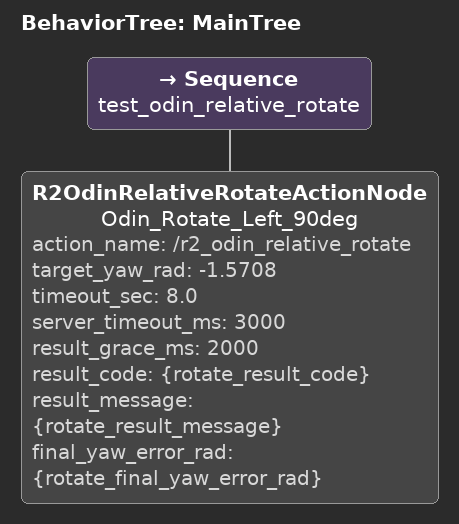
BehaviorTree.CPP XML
<root BTCPP_format="4" main_tree_to_execute="MainTree">
  <BehaviorTree ID="MainTree">
    <Sequence name="test_odin_relative_rotate">
      <R2OdinRelativeRotateActionNode
        name="Odin_Rotate_Left_90deg"
        action_name="/r2_odin_relative_rotate"
        target_yaw_rad="-1.5708"
        timeout_sec="8.0"
        server_timeout_ms="3000"
        result_grace_ms="2000"
        result_code="{rotate_result_code}"
        result_message="{rotate_result_message}"
        final_yaw_error_rad="{rotate_final_yaw_error_rad}" />
    </Sequence>
  </BehaviorTree>
</root>
